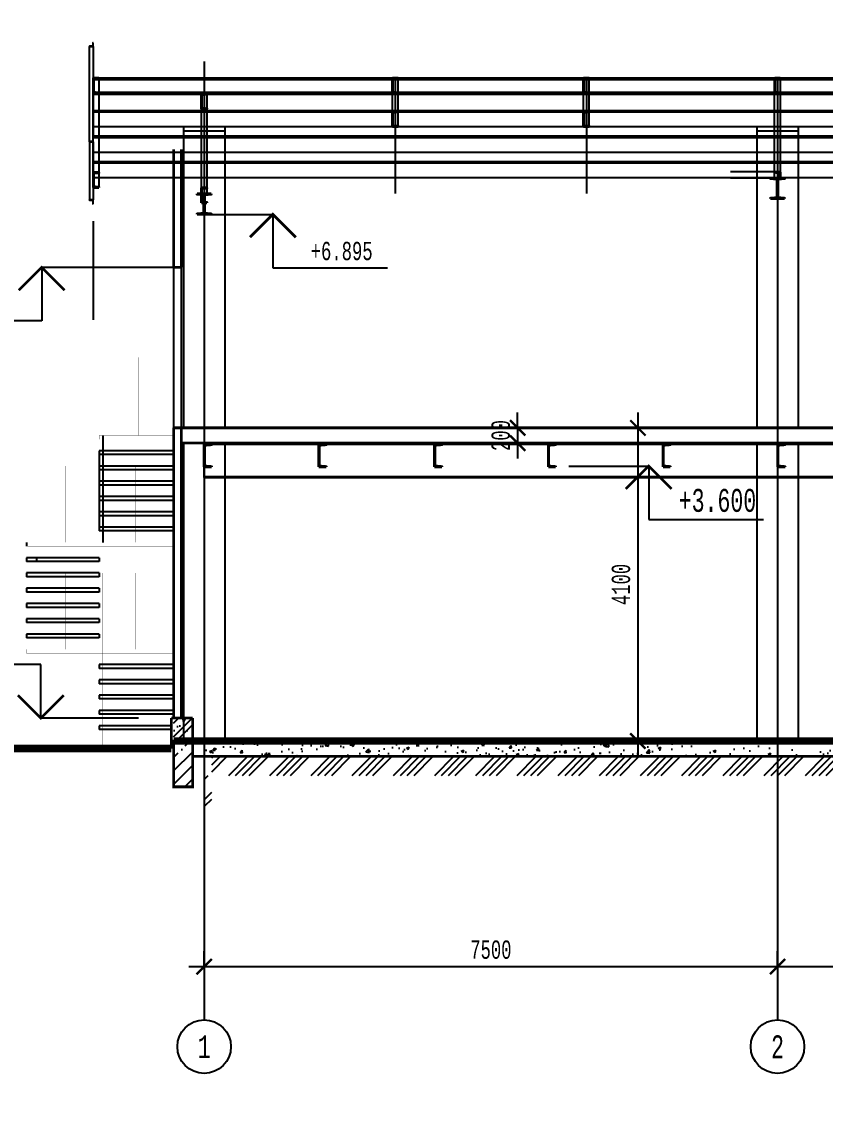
# Model space of a CAD drawing. Extents: x 419008 to 585152, y 366207 to 472224.
# Drawn here: x 537306 to 547814, y 434250 to 448512 of the extents above; entities that cross this region are included whole.
import ezdxf
from ezdxf.enums import TextEntityAlignment as Align

# ---------------------------------------------------------------- set-up
doc = ezdxf.new("R2010")
doc.units = 0
doc.header["$LTSCALE"] = 50
doc.header["$PDSIZE"] = -5
doc.layers.get('0').update_dxf_attribs({"linetype": 'CONTINUOUS'})
doc.layers.get('Defpoints').update_dxf_attribs({"linetype": 'CONTINUOUS'})
for name, color, linetype in [('AXIS', 40, 'CONTINUOUS'), ('base', 7, 'CONTINUOUS'), ('hatch', 251, 'CONTINUOUS'), ('TEXT', 7, 'CONTINUOUS'), ('WALL', 5, 'CONTINUOUS')]:
    doc.layers.add(name, color=color, linetype=linetype)
doc.styles.add('MONOTXT1', font='monotxt1', dxfattribs={"width": 0.65, "height": 300})
doc.styles.add('ST_1', font='monotxt.shx', dxfattribs={"width": 0.65, "height": 300})
doc.styles.add('ST_2', font='monotxt.shx', dxfattribs={"width": 0.65, "height": 240})
doc.styles.get("Standard").update_dxf_attribs({"font": 'monotxt.shx', "width": 0.65, "height": 300})
doc.dimstyles.get("Standard").update_dxf_attribs({"dimtxt": 300, "dimasz": 300, "dimexe": 2, "dimexo": 2, "dimgap": 0.09, "dimtad": 1, "dimdec": 0, "dimzin": 0, "dimdsep": 46, "dimtxsty": 'Standard', "dimcen": 0.09, "dimadec": 0, "dimazin": 0, "dimtfac": 1, "dimtdec": 0, "dimtofl": 0, "dimtmove": 0, "dimatfit": 3, "dimfxl": 1, "dimtolj": 1, "dimtzin": 0, "dimarcsym": 0})
pattern_1 = [(50, (450831.37, 464152.64), (358.6301, -31.3761), [37.5, -412.5]), (355, (450831.37, 464152.64), (-69.3757, 376.0961), [30, -330]), (100.4514, (450861.25, 464150.03), (289.2547, 344.7198), [31.8701, -350.571]), (46.1842, (450831.37, 464252.64), (533.6205, -82.7595), [56.25, -618.75]), (96.6356, (450875.83, 464245.74), (467.3314, 487.059), [47.8051, -525.8565]), (351.1842, (450831.37, 464252.64), (467.331, 487.0593), [45, -495]), (21, (450881.37, 464227.64), (298.4535, -201.30945), [37.5, -412.5]), (326, (450881.37, 464227.64), (121.6577, 362.575), [30, -330]), (71.4514, (450906.24, 464210.86), (420.1113, 161.2652), [31.8701, -350.571]), (37.5, (450831.37, 464152.64), (6.07993, 166.44693), [0, -326, 0, -335, 0, -331.25]), (7.5, (450831.37, 464152.64), (131.53477, 197.20586), [0, -191, 0, -318.5, 0, -126.25]), (327.5, (450719.87, 464152.64), (266.91122, -11.27744), [0, -125, 0, -390, 0, -517.5]), (317.5, (450669.87, 464152.64), (291.5931, 50.0525), [0, -162.5, 0, -259, 0, -367.5])]

# ---------------------------------------------------------------- blocks, each defined once
blk = doc.blocks.new('psw')
at = {"color": 7, "linetype": 'Continuous'}
blk.add_circle((0, -350), 350, dxfattribs=at)
at = {"color": 7, "linetype": 'Continuous', "style": 'MONOTXT1', "width": 0.65}
blk.add_attdef('99', text='', height=300, dxfattribs=at).set_placement((0, -350), align=Align.MIDDLE)
blk = doc.blocks.new('_ARCHTICK')
at = {"color": 0, "linetype": 'ByBlock', "const_width": 0.15}
blk.add_lwpolyline([(-0.5, -0.5), (0.5, 0.5)], dxfattribs=at)
blk = doc.blocks.new('*D45')
at = {"layer": 'AXIS', "color": 174, "linetype": 'Continuous', "lineweight": -2, "transparency": 16777216}
for p, q in [((539691, 436143), (539691, 436343)), ((547191, 436143), (547191, 436343)), ((539491, 436143), (547391, 436143))]:
    blk.add_line(p, q, dxfattribs=at)
at = {"layer": 'Defpoints', "color": 0, "linetype": 'Continuous', "transparency": 16777216}
for p in [(539691, 436143), (547191, 436143), (547191, 436143)]:
    blk.add_point(p, dxfattribs=at)
at = {"layer": 'AXIS', "color": 174, "linetype": 'Continuous', "lineweight": -2, "transparency": 16777216, "xscale": 200, "yscale": 200, "zscale": 200, "rotation": 180}
blk.add_blockref('_ARCHTICK', (539691, 436143), dxfattribs=at)
at = {"layer": 'AXIS', "color": 174, "linetype": 'Continuous', "lineweight": -2, "transparency": 16777216, "xscale": 200, "yscale": 200, "zscale": 200}
blk.add_blockref('_ARCHTICK', (547191, 436143), dxfattribs=at)
at = {"layer": 'AXIS', "color": 174, "linetype": 'Continuous', "transparency": 16777216, "insert": (543441, 436363), "char_height": 240, "attachment_point": 5, "style": 'ST_2'}
blk.add_mtext('\\A1;7500', dxfattribs=at)
blk = doc.blocks.new('*D46')
at = {"layer": 'AXIS', "color": 174, "linetype": 'Continuous', "lineweight": -2, "transparency": 16777216}
for p, q in [((547191, 436143), (547191, 436343)), ((554691, 436143), (554691, 436343)), ((546991, 436143), (554891, 436143))]:
    blk.add_line(p, q, dxfattribs=at)
at = {"layer": 'Defpoints', "color": 0, "linetype": 'Continuous', "transparency": 16777216}
for p in [(547191, 436143), (554691, 436143), (554691, 436143)]:
    blk.add_point(p, dxfattribs=at)
at = {"layer": 'AXIS', "color": 174, "linetype": 'Continuous', "lineweight": -2, "transparency": 16777216, "xscale": 200, "yscale": 200, "zscale": 200, "rotation": 180}
blk.add_blockref('_ARCHTICK', (547191, 436143), dxfattribs=at)
at = {"layer": 'AXIS', "color": 174, "linetype": 'Continuous', "lineweight": -2, "transparency": 16777216, "xscale": 200, "yscale": 200, "zscale": 200}
blk.add_blockref('_ARCHTICK', (554691, 436143), dxfattribs=at)
at = {"layer": 'AXIS', "color": 174, "linetype": 'Continuous', "transparency": 16777216, "insert": (550941, 436363), "char_height": 240, "attachment_point": 5, "style": 'ST_2'}
blk.add_mtext('\\A1;7500', dxfattribs=at)
blk = doc.blocks.new('o_1')
at = {"linetype": 'Continuous'}
for p, q in [((0, 7), (14, 7)), ((0, 0), (0, 7))]:
    blk.add_line(p, q, dxfattribs=at)
at = {"color": 7, "linetype": 'Continuous', "const_width": 0.35}
blk.add_lwpolyline([(-3, 3), (0, 0), (3, 3)], dxfattribs=at)
blk = doc.blocks.new('*D49')
at = {"layer": 'AXIS', "color": 174, "lineweight": -2, "transparency": 16777216}
for p, q in [((545364, 443396), (545364, 438896)), ((546111, 443196), (545164, 443196)), ((546111, 439096), (545164, 439096))]:
    blk.add_line(p, q, dxfattribs=at)
at = {"layer": 'Defpoints', "color": 0, "transparency": 16777216}
for p in [(546111, 443196), (545364, 439096), (546111, 439096)]:
    blk.add_point(p, dxfattribs=at)
at = {"layer": 'AXIS', "color": 174, "lineweight": -2, "transparency": 16777216, "xscale": 200, "yscale": 200, "zscale": 200}
for p, rotation in [((545364, 443196), 90), ((545364, 439096), 270)]:
    blk.add_blockref('_ARCHTICK', p, dxfattribs=dict(at, rotation=rotation))
at = {"layer": 'AXIS', "color": 174, "transparency": 16777216, "insert": (545144, 441146), "char_height": 240, "attachment_point": 5, "rotation": 90, "style": 'ST_2'}
blk.add_mtext('\\A1;4100', dxfattribs=at)
blk = doc.blocks.new('o_3')
at = {"linetype": 'Continuous'}
for p, q in [((0, 0), (0, -7)), ((0, -7), (15, -7))]:
    blk.add_line(p, q, dxfattribs=at)
at = {"color": 7, "linetype": 'Continuous', "const_width": 0.35}
blk.add_lwpolyline([(-3, -3), (0, 0), (3, -3)], dxfattribs=at)
blk = doc.blocks.new('2250')
at = {"layer": 'base'}
for p, q in [((3.2, 50), (0, 50)), ((0, 50), (0, 0)), ((0, 0), (50, 0)), ((5, 10.5), (5, 48.2)), ((48.2, 5), (10.5, 5)), ((50, 3.2), (50, 0))]:
    blk.add_line(p, q, dxfattribs=at)
for centre, radius, start, end in [((3.2, 48.2), 1.8, 0, 90), ((10.5, 10.5), 5.5, 180, 270), ((48.2, 3.2), 1.8, 0, 90)]:
    blk.add_arc(centre, radius, start, end, dxfattribs=at)
blk = doc.blocks.new('A$C3DA15161')
at = {"layer": 'WALL'}
blk.add_line((711, 227), (711, -533), dxfattribs=at)
for p, rotation in [((761, 227), 90), ((761, -533), 180)]:
    blk.add_blockref('2250', p, dxfattribs=dict(at, rotation=rotation))
blk = doc.blocks.new('*D51')
at = {"layer": 'Defpoints', "color": 0, "transparency": 16777216}
for p in [(543791, 443196), (543791, 442996), (543791, 442996)]:
    blk.add_point(p, dxfattribs=at)
at = {"layer": 'WALL', "color": 174, "lineweight": -2, "transparency": 16777216}
for p, q in [((543791, 443196), (543791, 443396)), ((543791, 443196), (543591, 443196)), ((543791, 443196), (543791, 442996)), ((543791, 442996), (543591, 442996)), ((543791, 442996), (543791, 442796))]:
    blk.add_line(p, q, dxfattribs=at)
at = {"layer": 'WALL', "color": 174, "lineweight": -2, "transparency": 16777216, "xscale": 200, "yscale": 200, "zscale": 200}
for p, rotation in [((543791, 443196), 270), ((543791, 442996), 90)]:
    blk.add_blockref('_ARCHTICK', p, dxfattribs=dict(at, rotation=rotation))
at = {"layer": 'WALL', "color": 174, "transparency": 16777216, "insert": (543571, 443096), "char_height": 240, "attachment_point": 5, "rotation": 90, "style": 'ST_2'}
blk.add_mtext('\\A1;200', dxfattribs=at)
blk = doc.blocks.new('A$C01B30A6D')
at = {"layer": 'WALL', "color": 7, "const_width": 100}
blk.add_lwpolyline([(0, -400), (-3569, -400)], dxfattribs=at)

msp = doc.modelspace()

# ---------------------------------------------------------------- hatches: boundary and pattern name
at = {"layer": 'base', "linetype": 'Continuous'}
h = msp.add_hatch(dxfattribs=at)
h.set_pattern_fill('AR-CONC', scale=50, style=0)
h.set_pattern_definition([(50, (450831.37, 463435.44), (358.6301, -31.3761), [37.5, -412.5]), (355, (450831.37, 463435.44), (-69.3757, 376.096), [30, -330]), (100.4514, (450861.25, 463432.83), (289.2547, 344.7198), [31.8701, -350.571]), (46.1842, (450831.37, 463535.44), (533.6205, -82.7595), [56.25, -618.75]), (96.6356, (450875.83, 463528.55), (467.3314, 487.059), [47.805, -525.8565]), (351.1842, (450831.37, 463535.44), (467.331, 487.0593), [45, -495]), (21, (450881.37, 463510.44), (298.4535, -201.3094), [37.5, -412.5]), (326, (450881.37, 463510.44), (121.6577, 362.575), [30, -330]), (71.4514, (450906.24, 463493.67), (420.1113, 161.2652), [31.8701, -350.571]), (37.5, (450831.37, 463435.44), (6.07993, 166.44693), [0, -326, 0, -335, 0, -331.25]), (7.5, (450831.37, 463435.44), (131.53477, 197.20586), [0, -191, 0, -318.5, 0, -126.25]), (327.5, (450719.87, 463435.44), (266.91122, -11.27744), [0, -125, 0, -390, 0, -517.5]), (317.5, (450669.87, 463435.44), (291.5931, 50.0525), [0, -162.5, 0, -259, 0, -367.5])])
h.paths.add_polyline_path([(539290.7, 439096.4), (539540.7, 439096.4), (539540.7, 439396.4), (539290.7, 439396.4)])
h = msp.add_hatch(dxfattribs=at)
h.set_pattern_fill('ANSI35', scale=1000, style=0)
h.set_pattern_definition([(45, (450831.37, 463735.44), (-176.7767, 176.7767), []), (45, (451008.14, 463735.44), (-176.7767, 176.7767), [312.5, -62.5, 0, -62.5])])
h.paths.add_polyline_path([(539290.7, 438496.4), (539290.7, 439096.4), (539540.7, 439096.4), (539540.7, 438496.4)])
h = msp.add_hatch(dxfattribs=at)
h.set_pattern_fill('AR-CONC', scale=50, style=0)
h.set_pattern_definition(pattern_1)
h.paths.add_polyline_path([(547190.7, 438999.9), (539690.7, 438999.9), (539690.7, 438896.4), (547190.7, 438896.4)])
h.paths.add_polyline_path([(547190.7, 439096.4), (539690.7, 439096.4), (539690.7, 438999.9), (547190.7, 438999.9)])
h = msp.add_hatch(dxfattribs=at)
h.set_pattern_fill('AR-CONC', scale=50, style=0)
h.set_pattern_definition(pattern_1)
h.paths.add_polyline_path([(553940.7, 438896.4), (553940.7, 437896.4), (554690.7, 437896.4), (554690.7, 438096.4), (554140.7, 438096.4), (554140.7, 439096.4), (550524.4, 439096.4), (550524.4, 438999.9), (547190.7, 438999.9), (547190.7, 438896.4)])
at = {"layer": 'hatch'}
h = msp.add_hatch(dxfattribs=at)
h.set_pattern_fill('AR-CONC', color=256, style=0)
h.set_pattern_definition([(50, (25541.07, 705609.59), (182.18467, -15.939086), [19.05, -209.55]), (355, (25541.07, 705609.59), (-35.242826, 191.05664), [15.24, -167.64]), (100.451, (25556.25, 705608.26), (146.9425, 175.11669), [16.19, -178.09]), (46.1842, (25541.07, 705660.4), (271.07904, -42.04233), [28.575, -314.325]), (96.6356, (25563.66, 705656.89), (237.40423, 247.42556), [24.285, -267.135]), (351.184, (25541.07, 705660.4), (237.4046, 247.42512), [22.86, -251.46]), (21, (25566.47, 705647.69), (151.61488, -102.26552), [19.05, -209.55]), (326, (25566.47, 705647.69), (61.80203, 184.187966), [15.24, -167.64]), (71.4514, (25579.1, 705639.17), (213.41649, 81.92286), [16.19, -178.09]), (37.5, (25541.07, 705609.59), (3.088603, 84.555039), [0, -165.608, 0, -170.18, 0, -168.275]), (7.5, (25541.07, 705609.59), (66.819663, 100.180575), [0, -97.028, 0, -161.798, 0, -64.135]), (327.5, (25484.43, 705609.59), (135.590595, -5.728744), [0, -63.5, 0, -198.12, 0, -262.89]), (317.5, (25459.03, 705609.59), (148.129181, 25.42649), [0, -82.55, 0, -131.572, 0, -186.69])])
h.paths.add_polyline_path([(500770.8, 436480.8), (501462.8, 436480.8), (501462.8, 436120.8), (500770.8, 436120.8)], flags=9)
h.paths.add_polyline_path([(488770.8, 436480.8), (489462.8, 436480.8), (489462.8, 436120.8), (488770.8, 436120.8)], flags=9)
h.paths.add_polyline_path([(482770.8, 436480.8), (483462.8, 436480.8), (483462.8, 436120.8), (482770.8, 436120.8)], flags=9)
h.paths.add_polyline_path([(476020.8, 436480.8), (476712.8, 436480.8), (476712.8, 436120.8), (476020.8, 436120.8)], flags=9)
h.paths.add_polyline_path([(472298, 434406), (472935.5, 434406), (472935.5, 434856), (472298, 434856)], flags=9)
h.paths.add_polyline_path([(479798, 434406), (480435.5, 434406), (480435.5, 434856), (479798, 434856)], flags=9)
h.paths.add_polyline_path([(485798, 434406), (486435.5, 434406), (486435.5, 434856), (485798, 434856)], flags=9)
h.paths.add_polyline_path([(491798, 434406), (492435.5, 434406), (492435.5, 434856), (491798, 434856)], flags=9)
h.paths.add_polyline_path([(497785.5, 434368.5), (498448, 434368.5), (498448, 434893.5), (497785.5, 434893.5)], flags=9)
h.paths.add_polyline_path([(503798, 434406), (504435.5, 434406), (504435.5, 434856), (503798, 434856)], flags=9)
h.paths.add_polyline_path([(509798, 434406), (510435.5, 434406), (510435.5, 434856), (509798, 434856)], flags=9)
h.paths.add_polyline_path([(510896.8, 434406), (511176.8, 434406), (511176.8, 434856), (510896.8, 434856)], flags=9)
h.paths.add_polyline_path([(490942.8, 435780.8), (491790.8, 435780.8), (491790.8, 435420.8), (490942.8, 435420.8)], flags=9)
h.paths.add_polyline_path([(510308.8, 436480.8), (510844.8, 436480.8), (510844.8, 436120.8), (510308.8, 436120.8)], flags=9)
h.paths.add_polyline_path([(505170.8, 436480.9), (505862.8, 436480.9), (505862.8, 436120.9), (505170.8, 436120.9)], flags=9)
h.paths.add_polyline_path([(493370.8, 436480.9), (494062.8, 436480.9), (494062.8, 436120.9), (493370.8, 436120.9)], flags=9)
h.paths.add_polyline_path([(494981.8, 434406), (495651.8, 434406), (495651.8, 434856), (494981.8, 434856)], flags=9)
h.paths.add_polyline_path([(506581.8, 434406), (507251.8, 434406), (507251.8, 434856), (506581.8, 434856)], flags=9)
h.paths.add_polyline_path([(496370.8, 436480.9), (497062.8, 436480.9), (497062.8, 436120.9), (496370.8, 436120.9)], flags=9)
h.paths.add_polyline_path([(508170.8, 436480.9), (508862.8, 436480.9), (508862.8, 436120.9), (508170.8, 436120.9)], flags=9)
h.paths.add_polyline_path([(510593.8, 419431.2), (511129.8, 419431.2), (511129.8, 419071.2), (510593.8, 419071.2)], flags=9)
h.paths.add_polyline_path([(511396.2, 417908.8), (511396.2, 418444.8), (511756.2, 418444.8), (511756.2, 417908.8)], flags=9)
h.paths.add_polyline_path([(512300.9, 414951.9), (513555.9, 414951.9), (513555.9, 415401.9), (512300.9, 415401.9)], flags=9)
h.paths.add_polyline_path([(512289.2, 425452.5), (514739.2, 425452.5), (514739.2, 425977.5), (512289.2, 425977.5)], flags=9)
h.paths.add_polyline_path([(512106.7, 426070.6), (514921.7, 426070.6), (514921.7, 426520.6), (512106.7, 426520.6)], flags=9)
h.paths.add_polyline_path([(469410.7, 421851.9), (470470.7, 421851.9), (470470.7, 422301.9), (469410.7, 422301.9)], flags=9)
h.paths.add_polyline_path([(469610.7, 419851.9), (470670.7, 419851.9), (470670.7, 420301.9), (469610.7, 420301.9)], flags=9)
h.paths.add_polyline_path([(469610.7, 424051.9), (470670.7, 424051.9), (470670.7, 424501.9), (469610.7, 424501.9)], flags=9)
h.paths.add_polyline_path([(469610.7, 425751.9), (470670.7, 425751.9), (470670.7, 426201.9), (469610.7, 426201.9)], flags=9)
h.paths.add_polyline_path([(467730.4, 418075.2), (468660.4, 418075.2), (468660.4, 418525.2), (467730.4, 418525.2)], flags=9)
h.paths.add_polyline_path([(467472.3, 418551.9), (468727.3, 418551.9), (468727.3, 419001.9), (467472.3, 419001.9)], flags=9)
h.paths.add_polyline_path([(468895.7, 419051.9), (469955.7, 419051.9), (469955.7, 419501.9), (468895.7, 419501.9)], flags=9)
h.paths.add_polyline_path([(469386.1, 416351.9), (470641.1, 416351.9), (470641.1, 416801.9), (469386.1, 416801.9)], flags=9)
h.paths.add_polyline_path([(532957.2, 447358.5), (533757.1, 447342.5), (533766.1, 447792.4), (532966.2, 447808.4)], flags=9)
h.paths.add_polyline_path([(495029.7, 445679.5), (495029.7, 446479.5), (494579.7, 446479.5), (494579.7, 445679.5)], flags=9)
h.paths.add_polyline_path([(495029.7, 452487.4), (495029.7, 453287.4), (494579.7, 453287.4), (494579.7, 452487.4)], flags=9)
h.paths.add_polyline_path([(529266.4, 447342.5), (530066.2, 447358.5), (530057.2, 447808.4), (529257.4, 447792.4)], flags=9)
h.paths.add_polyline_path([(475302.5, 444646.2), (475871.8, 445208.2), (475555.6, 445528.5), (474986.3, 444966.4)], flags=9)
h.paths.add_polyline_path([(475466.2, 454351), (476035.5, 453789), (476351.7, 454109.2), (475782.4, 454671.3)], flags=9)
h.paths.add_polyline_path([(494364.5, 456345.5), (494364.5, 457145.5), (493914.5, 457145.5), (493914.5, 456345.5)], flags=9)
h.paths.add_polyline_path([(496669.5, 456345.5), (496669.5, 457145.5), (496219.5, 457145.5), (496219.5, 456345.5)], flags=9)
h.paths.add_polyline_path([(494364.5, 441852.3), (494364.5, 442652.3), (493914.5, 442652.3), (493914.5, 441852.3)], flags=9)
h.paths.add_polyline_path([(514426.7, 444562.4), (519541.7, 444562.4), (519541.7, 445087.4), (514426.7, 445087.4)], flags=9)
h.paths.add_polyline_path([(515856.7, 445062.4), (518111.7, 445062.4), (518111.7, 445587.4), (515856.7, 445587.4)], flags=9)
h.paths.add_polyline_path([(518806.6, 442591.5), (519866.6, 442591.5), (519866.6, 443041.5), (518806.6, 443041.5)], flags=9)
h.paths.add_polyline_path([(519006.6, 444291.5), (520066.6, 444291.5), (520066.6, 444741.5), (519006.6, 444741.5)], flags=9)
h.paths.add_polyline_path([(520590, 442291.5), (521650, 442291.5), (521650, 442741.5), (520590, 442741.5)], flags=9)
h.paths.add_polyline_path([(523618.1, 442841.5), (524678.1, 442841.5), (524678.1, 443291.5), (523618.1, 443291.5)], flags=9)
h.paths.add_polyline_path([(541373.5, 445091.5), (542433.5, 445091.5), (542433.5, 445541.5), (541373.5, 445541.5)], flags=9)
h.paths.add_polyline_path([(541373.5, 444291.5), (542433.5, 444291.5), (542433.5, 444741.5), (541373.5, 444741.5)], flags=9)
h.paths.add_polyline_path([(525572.5, 439391.5), (526827.5, 439391.5), (526827.5, 439841.5), (525572.5, 439841.5)], flags=9)
h.paths.add_polyline_path([(541089.4, 438791.5), (542344.4, 438791.5), (542344.4, 439241.5), (541089.4, 439241.5)], flags=9)
h.paths.add_polyline_path([(520790, 441491.5), (521850, 441491.5), (521850, 441941.5), (520790, 441941.5)], flags=9)
h.paths.add_polyline_path([(520781.7, 438791.5), (522036.7, 438791.5), (522036.7, 439241.5), (520781.7, 439241.5)], flags=9)
h.paths.add_polyline_path([(543158.1, 441491.5), (544218.1, 441491.5), (544218.1, 441941.5), (543158.1, 441941.5)], flags=9)
h.paths.add_polyline_path([(544673.6, 440509.2), (545603.6, 440509.2), (545603.6, 440959.2), (544673.6, 440959.2)], flags=9)
h.paths.add_polyline_path([(544356.6, 440991.5), (545611.6, 440991.5), (545611.6, 441441.5), (544356.6, 441441.5)], flags=9)
h.paths.add_polyline_path([(518806.6, 440588.2), (519736.6, 440588.2), (519736.6, 441038.2), (518806.6, 441038.2)], flags=9)
h.paths.add_polyline_path([(518657.5, 441091.5), (519912.5, 441091.5), (519912.5, 441541.5), (518657.5, 441541.5)], flags=9)
h.paths.add_polyline_path([(541336, 440991.5), (542396, 440991.5), (542396, 441441.5), (541336, 441441.5)], flags=9)
h.paths.add_polyline_path([(541136, 443191.5), (542196, 443191.5), (542196, 443641.5), (541136, 443641.5)], flags=9)
h.paths.add_polyline_path([(534476.3, 441191.5), (535536.3, 441191.5), (535536.3, 441641.5), (534476.3, 441641.5)], flags=9)
h.paths.add_polyline_path([(522280.5, 414704.7), (523340.5, 414704.7), (523340.5, 415154.7), (522280.5, 415154.7)], flags=9)
h.paths.add_polyline_path([(517287, 414150.4), (518542, 414150.4), (518542, 414600.4), (517287, 414600.4)], flags=9)
h.paths.add_polyline_path([(508129.5, 440638.9), (509012, 440638.9), (509012, 441238.9), (508129.5, 441238.9)], flags=9)
h.paths.add_polyline_path([(512633, 448096.3), (512880.5, 448096.3), (512880.5, 448546.3), (512633, 448546.3)], flags=9)
h.paths.add_polyline_path([(468143, 448096.3), (468390.5, 448096.3), (468390.5, 448546.3), (468143, 448546.3)], flags=9)
h.paths.add_polyline_path([(530453.2, 452029.4), (534189, 452029.4), (534189, 452724.3), (530453.2, 452724.3)], flags=9)
h.paths.add_polyline_path([(534476.3, 444491.5), (535536.3, 444491.5), (535536.3, 444941.5), (534476.3, 444941.5)], flags=9)
h.paths.add_polyline_path([(520590, 445091.5), (521650, 445091.5), (521650, 445541.5), (520590, 445541.5)], flags=9)
h.paths.add_polyline_path([(520590, 444291.5), (521650, 444291.5), (521650, 444741.5), (520590, 444741.5)], flags=9)
h.paths.add_polyline_path([(520790, 448191.5), (521850, 448191.5), (521850, 448641.5), (520790, 448641.5)], flags=9)
h.paths.add_polyline_path([(495221.2, 430947.8), (498957.1, 430947.8), (498957.1, 431642.7), (495221.2, 431642.7)], flags=9)
h.paths.add_polyline_path([(492878.6, 461043.2), (497561.1, 461043.2), (497561.1, 461738.5), (492878.6, 461738.5)], flags=9)
h.paths.add_polyline_path([(510378.4, 458136.7), (511260.9, 458136.7), (511260.9, 458736.7), (510378.4, 458736.7)], flags=9)
h.paths.add_polyline_path([(481193.2, 440708.9), (482075.7, 440708.9), (482075.7, 441308.9), (481193.2, 441308.9)], flags=9)
h.paths.add_polyline_path([(496669.5, 441852.3), (496669.5, 442652.3), (496219.5, 442652.3), (496219.5, 441852.3)], flags=9)
h.paths.add_polyline_path([(481256.8, 458064.8), (482139.3, 458064.8), (482139.3, 458664.8), (481256.8, 458664.8)], flags=9)
h.paths.add_polyline_path([(503896.7, 458931.5), (507346.7, 458931.5), (507346.7, 459531.5), (503896.7, 459531.5)], flags=9)
h.paths.add_polyline_path([(495860, 438147.5), (496140, 438147.5), (496140, 438597.5), (495860, 438597.5)], flags=9)
h.paths.add_polyline_path([(495860, 458894.4), (496140, 458894.4), (496140, 459344.4), (495860, 459344.4)], flags=9)
h.paths.add_polyline_path([(511945.7, 440638.9), (512828.2, 440638.9), (512828.2, 441238.9), (511945.7, 441238.9)], flags=9)
h.paths.add_polyline_path([(511970.9, 458134.8), (512853.4, 458134.8), (512853.4, 458734.8), (511970.9, 458734.8)], flags=9)
h.paths.add_polyline_path([(534530.8, 440722.1), (535590.8, 440722.1), (535590.8, 441172.1), (534530.8, 441172.1)], flags=9)
h.paths.add_polyline_path([(527454.4, 448407.8), (530091.9, 448407.8), (530091.9, 449007.8), (527454.4, 449007.8)], flags=9)
h.paths.add_polyline_path([(483080.5, 430363.7), (494330.5, 430363.7), (494330.5, 430963.7), (483080.5, 430963.7)], flags=9)
h.paths.add_polyline_path([(483109.4, 430832), (492214.4, 430832), (492214.4, 431432), (483109.4, 431432)], flags=9)
h.paths.add_polyline_path([(483123.4, 429875.6), (491253.4, 429875.6), (491253.4, 430475.6), (483123.4, 430475.6)], flags=9)
h.paths.add_polyline_path([(483060.1, 428282.9), (487485.1, 428282.9), (487485.1, 428882.9), (483060.1, 428882.9)], flags=9)
h.paths.add_polyline_path([(483085.9, 426590.3), (492905.9, 426590.3), (492905.9, 427190.3), (483085.9, 427190.3)], flags=9)
h.paths.add_polyline_path([(483085.9, 427694.5), (492385.9, 427694.5), (492385.9, 428294.5), (483085.9, 428294.5)], flags=9)
h.paths.add_polyline_path([(482998.8, 428832.3), (494443.8, 428832.3), (494443.8, 429432.3), (482998.8, 429432.3)], flags=9)
h.paths.add_polyline_path([(483018.1, 429440.2), (493813.1, 429440.2), (493813.1, 430040.2), (483018.1, 430040.2)], flags=9)
h.paths.add_polyline_path([(483069.6, 431319.7), (492759.6, 431319.7), (492759.6, 431919.7), (483069.6, 431919.7)], flags=9)
h.paths.add_polyline_path([(483099.3, 431836), (492984.3, 431836), (492984.3, 432436), (483099.3, 432436)], flags=9)
h.paths.add_polyline_path([(483076.5, 426050.8), (489061.5, 426050.8), (489061.5, 426650.8), (483076.5, 426650.8)], flags=9)
h.paths.add_polyline_path([(483085.9, 427125.1), (488030.9, 427125.1), (488030.9, 427725.1), (483085.9, 427725.1)], flags=9)
h.paths.add_polyline_path([(508066.2, 424793.9), (508066.2, 424593.9), (510246.8, 424593.9), (510246.8, 424793.9)])
at = {"layer": 'WALL'}
h = msp.add_hatch(dxfattribs=at)
h.set_pattern_fill('ANSI32', color=256, scale=20, style=0)
h.set_pattern_definition([(45, (434701.52, 442326.14), (-134.70384, 134.70384), []), (45, (434791.33, 442326.14), (-134.70384, 134.70384), [])])
h.paths.add_polyline_path([(539540.7, 439396.4), (539290.7, 439396.4), (539290.7, 439096.4), (539540.7, 439096.4)])
h = msp.add_hatch(dxfattribs=at)
h.set_pattern_fill('ANSI34', color=256, scale=20, style=0)
h.set_pattern_definition([(45, (484422.03, 442326.14), (-269.4077, 269.4077), []), (45, (484511.83, 442326.14), (-269.4077, 269.4077), []), (45, (484601.63, 442326.14), (-269.4077, 269.4077), []), (45, (484691.44, 442326.14), (-269.4077, 269.4077), [])])
h.paths.add_polyline_path([(539790.7, 438646.4), (539690.7, 438646.4), (539690.7, 438246.4), (539790.7, 438246.4)])
h.paths.add_polyline_path([(547190.7, 438896.4), (539790.7, 438896.4), (539790.7, 438646.4), (547190.7, 438646.4)])
h.paths.add_polyline_path([(547458.5, 438896.4), (547190.7, 438896.4), (547190.7, 438646.4), (547595.2, 438646.4)])
h.paths.add_polyline_path([(553690.7, 438896.4), (547458.5, 438896.4), (547595.2, 438646.4), (553690.7, 438646.4)])
h.paths.add_polyline_path([(553940.7, 438646.4), (553690.7, 438646.4), (553690.7, 437646.4), (554690.7, 437646.4), (554690.7, 437896.4), (553940.7, 437896.4)])
h.paths.add_polyline_path([(555290.7, 438666.4), (555090.7, 438666.4), (555090.7, 439096.4), (554840.7, 439096.4), (554840.7, 438096.4), (554690.7, 438096.4), (554690.7, 437646.4), (555290.7, 437646.4)])
h.paths.add_polyline_path([(558437.1, 438666.4), (555290.7, 438666.4), (555290.7, 438416.4), (558437.1, 438416.4)])

# ---------------------------------------------------------------- linework, layer by layer
at = {"color": 7, "linetype": 'Continuous'}
for p, q in [((539785.7, 445991.4), (540589.6, 445991.4)), ((539279.4, 445296.4), (537565.5, 445296.4)), ((538833.5, 439396.4), (537554.4, 439396.4))]:
    msp.add_line(p, q, dxfattribs=at)
at = {"layer": 'AXIS'}
for p, q in [((539690.7, 447993.1), (539690.7, 435445.2)), ((542190.7, 447776.5), (542190.7, 446266.3)), ((544690.7, 447776.5), (544690.7, 446266.3)), ((547190.7, 447776.5), (547190.7, 435445.2)), ((538240.7, 445901), (538240.7, 444610.5))]:
    msp.add_line(p, q, dxfattribs=at)
at = {"layer": 'base', "color": 7, "linetype": 'Continuous', "const_width": 35}
msp.add_lwpolyline([(539290.7, 438496.4), (539290.7, 439096.4), (539540.7, 439096.4), (539540.7, 438496.4)], close=True, dxfattribs=at)
msp.add_lwpolyline([(539540.7, 438896.4), (553940.7, 438896.4)], dxfattribs=at)
at = {"layer": 'WALL'}
for p, q in [((538190.7, 446939.3), (538190.7, 448187.3)), ((538240.7, 448187.3), (538240.7, 446989.3)), ((539420.7, 447139.3), (539420.7, 443196.4)), ((539960.7, 447139.3), (539960.7, 443196.4)), ((546920.7, 447139.3), (546920.7, 443196.4)), ((547460.7, 447139.3), (547460.7, 443196.4)), ((546920.7, 447086), (547460.7, 447086)), ((538240.7, 446939.3), (538240.7, 446179.3)), ((547190.7, 446466.3), (546576.4, 446466.3)), ((539290.7, 445296.4), (539290.7, 443196.4)), ((539390.7, 445296.4), (539390.7, 443196.4)), ((539690.7, 442546.4), (539690.7, 442996.4)), ((546920.7, 442996.4), (546920.7, 439096.4)), ((547460.7, 442996.4), (547460.7, 439096.4))]:
    msp.add_line(p, q, dxfattribs=at)
at = {"layer": 'WALL', "color": 6}
for p, q in [((538240.7, 447563.6), (538240.7, 447776.5)), ((538240.7, 447776.5), (557640.7, 447776.5)), ((538240.7, 447756.9), (557640.7, 447756.9)), ((538240.7, 447590.6), (557640.7, 447590.6)), ((538240.7, 447563.6), (557640.7, 447563.6))]:
    msp.add_line(p, q, dxfattribs=at)
at = {"layer": 'WALL', "color": 2}
for p, q in [((538316.7, 446343.6), (538316.7, 447776.5)), ((542228.7, 447141.6), (542228.7, 447776.5)), ((544728.7, 447139.3), (544728.7, 447774.2)), ((547152.7, 446466.3), (547152.7, 447780.4)), ((547228.7, 446466.3), (547228.7, 447780.4)), ((538240.7, 446541.4), (538240.7, 447576.5)), ((539725.1, 447563.3), (539725.4, 446261.3)), ((542152.7, 447339.3), (542152.7, 447576.5)), ((544652.7, 447339.3), (544652.7, 447576.5)), ((539652.7, 447369.5), (539652.7, 446261.3)), ((547190.7, 446546.3), (546576.4, 446546.3)), ((539420.7, 442996.4), (539420.7, 439096.4)), ((539960.7, 442996.4), (539960.7, 439096.4))]:
    msp.add_line(p, q, dxfattribs=at)
at = {"layer": 'WALL', "color": 255}
for p, q in [((538240.7, 447352.2), (557640.7, 447352.2)), ((538240.7, 447332.6), (557640.7, 447332.6)), ((538240.7, 447139.3), (557640.7, 447139.3)), ((538240.7, 447018.8), (557640.7, 447018.8)), ((538240.7, 446999.3), (557640.7, 446999.3)), ((538240.7, 446806), (557640.7, 446806)), ((538240.7, 446683.3), (557640.7, 446683.3)), ((538240.7, 446665.9), (557640.7, 446665.9)), ((538240.7, 446472.7), (557640.7, 446472.7)), ((538366.6, 443096.4), (538366.6, 441896.4)), ((539286.6, 442896.4), (538316.6, 442896.4)), ((538316.6, 442896.4), (538316.6, 441896.4)), ((539286.6, 442846.4), (538316.6, 442846.4)), ((539286.6, 442696.4), (538316.6, 442696.4)), ((539286.6, 442646.4), (538316.6, 442646.4)), ((539286.6, 442496.4), (538316.6, 442496.4)), ((539286.6, 442446.4), (538316.6, 442446.4)), ((539286.6, 442296.4), (538316.6, 442296.4)), ((539286.6, 442246.4), (538316.6, 442246.4)), ((539286.6, 442096.4), (538316.6, 442096.4)), ((539286.6, 442046.4), (538316.6, 442046.4)), ((539286.6, 441896.4), (538316.6, 441896.4)), ((538316.6, 441896.4), (538316.6, 441846.4)), ((538366.6, 441896.4), (538366.6, 441696.4)), ((539286.6, 441846.4), (538316.6, 441846.4)), ((537366.6, 441696.4), (537366.6, 441646.4)), ((538316.6, 441496.4), (537366.6, 441496.4)), ((537366.6, 441496.4), (537366.6, 441446.4)), ((538316.6, 441446.4), (537366.6, 441446.4)), ((537496.6, 441496.4), (537496.6, 441446.4)), ((538316.6, 441496.4), (538316.6, 441446.4)), ((538316.6, 441296.4), (537366.6, 441296.4)), ((537366.6, 441296.4), (537366.6, 441246.4)), ((538316.6, 441296.4), (538316.6, 441246.4)), ((538316.6, 441246.4), (537366.6, 441246.4)), ((538316.6, 441096.4), (537366.6, 441096.4)), ((537366.6, 441096.4), (537366.6, 441046.4)), ((538316.6, 441046.4), (537366.6, 441046.4)), ((538316.6, 441096.4), (538316.6, 441046.4)), ((538316.6, 440896.4), (537366.6, 440896.4)), ((537366.6, 440896.4), (537366.6, 440846.4)), ((538316.6, 440896.4), (538316.6, 440846.4)), ((538316.6, 440846.4), (537366.6, 440846.4)), ((538316.6, 440696.4), (537366.6, 440696.4)), ((537366.6, 440696.4), (537366.6, 440646.4)), ((538316.6, 440646.4), (537366.6, 440646.4)), ((538316.6, 440696.4), (538316.6, 440646.4)), ((538316.6, 440496.4), (537366.6, 440496.4)), ((537366.6, 440496.4), (537366.6, 440446.4)), ((538316.6, 440446.4), (537366.6, 440446.4)), ((538316.6, 440496.4), (538316.6, 440446.4)), ((539286.6, 440096.4), (538316.6, 440096.4)), ((538316.6, 440096.4), (538316.6, 440046.4)), ((539286.6, 440046.4), (538316.6, 440046.4)), ((539286.6, 439896.4), (538316.6, 439896.4)), ((538316.6, 439896.4), (538316.6, 439846.4)), ((539286.6, 439846.4), (538316.6, 439846.4)), ((539286.6, 439696.4), (538316.6, 439696.4)), ((538316.6, 439696.4), (538316.6, 439646.4)), ((539286.6, 439646.4), (538316.6, 439646.4)), ((539286.6, 439496.4), (538316.6, 439496.4)), ((538316.6, 439496.4), (538316.6, 439446.4)), ((539286.6, 439446.4), (538316.6, 439446.4)), ((539260.7, 439296.4), (538316.6, 439296.4)), ((538316.6, 439296.4), (538316.6, 439246.4)), ((539260.7, 439246.4), (538316.6, 439246.4))]:
    msp.add_line(p, q, dxfattribs=at)
at = {"layer": 'WALL'}
for points, const_width in [([(538240.7, 447776.5), (538316.7, 447776.5)], 35), ([(538240.7, 447576.5), (538240.7, 447776.5)], 35), ([(538245.9, 447597.3), (538245.9, 447755.7)], 35), ([(538313.1, 447770.2), (538254.6, 447765.1)], 35), ([(538316.7, 447776.5), (538316.7, 447774.2)], 35), ([(542152.7, 447776.5), (542228.7, 447776.5)], 35), ([(542152.7, 447576.5), (542152.7, 447776.5)], 35), ([(542157.9, 447597.3), (542157.9, 447755.7)], 35), ([(542225.1, 447770.2), (542166.6, 447765.1)], 35), ([(542228.7, 447776.5), (542228.7, 447774.2)], 35), ([(544652.7, 447776.5), (544728.7, 447776.5)], 35), ([(544652.7, 447576.5), (544652.7, 447776.5)], 35), ([(544657.9, 447597.3), (544657.9, 447755.7)], 35), ([(544725.1, 447770.2), (544666.6, 447765.1)], 35), ([(544728.7, 447776.5), (544728.7, 447774.2)], 35), ([(547152.7, 447776.5), (547228.7, 447776.5)], 35), ([(547152.7, 447576.5), (547152.7, 447776.5)], 35), ([(547157.9, 447597.3), (547157.9, 447755.7)], 35), ([(547225.1, 447770.2), (547166.6, 447765.1)], 35), ([(547228.7, 447776.5), (547228.7, 447774.2)], 35), ([(538316.7, 447576.5), (538240.7, 447576.5)], 35), ([(538313.1, 447582.7), (538254.6, 447587.8)], 35), ([(538316.7, 447578.7), (538316.7, 447576.5)], 35), ([(539652.7, 447569.5), (539728.7, 447569.5)], 35), ([(539652.7, 447369.5), (539652.7, 447569.5)], 35), ([(539657.9, 447390.3), (539657.9, 447548.7)], 35), ([(539725.1, 447563.3), (539666.6, 447558.1)], 35), ([(539728.7, 447569.5), (539728.7, 447567.2)], 35), ([(542228.7, 447576.5), (542152.7, 447576.5)], 35), ([(542225.1, 447582.7), (542166.6, 447587.8)], 35), ([(542228.7, 447578.7), (542228.7, 447576.5)], 35), ([(544728.7, 447576.5), (544652.7, 447576.5)], 35), ([(544725.1, 447582.7), (544666.6, 447587.8)], 35), ([(544728.7, 447578.7), (544728.7, 447576.5)], 35), ([(547228.7, 447576.5), (547152.7, 447576.5)], 35), ([(547225.1, 447582.7), (547166.6, 447587.8)], 35), ([(547228.7, 447578.7), (547228.7, 447576.5)], 35), ([(539728.7, 447369.5), (539652.7, 447369.5)], 35), ([(539725.1, 447375.7), (539666.6, 447380.8)], 35), ([(539728.7, 447371.7), (539728.7, 447369.5)], 35), ([(542152.7, 447339.3), (542228.7, 447339.3)], 35), ([(542152.7, 447139.3), (542152.7, 447339.3)], 35), ([(542157.9, 447160.1), (542157.9, 447318.5)], 35), ([(542225.1, 447333.1), (542166.6, 447328)], 35), ([(542228.7, 447339.3), (542228.7, 447337.1)], 35), ([(544652.7, 447339.3), (544728.7, 447339.3)], 35), ([(544652.7, 447139.3), (544652.7, 447339.3)], 35), ([(544657.9, 447160.1), (544657.9, 447318.5)], 35), ([(544725.1, 447333.1), (544666.6, 447328)], 35), ([(544728.7, 447339.3), (544728.7, 447337.1)], 35), ([(542228.7, 447139.3), (542152.7, 447139.3)], 35), ([(542225.1, 447145.6), (542166.6, 447150.7)], 35), ([(542228.7, 447141.6), (542228.7, 447139.3)], 35), ([(544728.7, 447139.3), (544652.7, 447139.3)], 35), ([(544725.1, 447145.6), (544666.6, 447150.7)], 35), ([(544728.7, 447141.6), (544728.7, 447139.3)], 35), ([(539290.7, 446844.4), (539290.7, 445296.4)], 35), ([(539390.7, 446844.4), (539390.7, 445296.4)], 35), ([(538240.7, 446541.4), (538316.7, 446541.4)], 35), ([(538240.7, 446341.4), (538240.7, 446541.4)], 35), ([(538316.7, 446541.4), (538316.7, 446539.2)], 35), ([(547152.7, 446546.4), (547152.7, 446544.2)], 35), ([(547228.7, 446546.4), (547152.7, 446546.4)], 35), ([(547228.7, 446466.3), (547228.7, 446546.4)], 35), ([(538245.9, 446362.2), (538245.9, 446520.6)], 35), ([(538313.1, 446535.2), (538254.6, 446530.1)], 35), ([(547095.7, 446466.3), (547095.7, 446463.8)], 35), ([(547190.7, 446466.3), (547095.7, 446466.3)], 35), ([(547099.8, 446459.4), (547174.7, 446452.8)], 35), ([(547156.4, 446540.2), (547214.8, 446535.1)], 35), ([(547184.7, 446220.8), (547184.7, 446441.9)], 35), ([(547190.7, 446466.3), (547285.7, 446466.3)], 35), ([(547190.7, 446196.3), (547190.7, 446466.3)], 35), ([(547190.7, 446196.3), (547190.7, 446466.3)], 35), ([(547196.7, 446220.8), (547196.7, 446441.9)], 35), ([(547281.6, 446459.4), (547206.7, 446452.8)], 35), ([(547223.5, 446466.3), (547223.5, 446525.6)], 35), ([(547285.7, 446466.3), (547285.7, 446463.8)], 35), ([(538316.7, 446341.4), (538240.7, 446341.4)], 35), ([(538313.1, 446347.6), (538254.6, 446352.7)], 35), ([(538316.7, 446343.6), (538316.7, 446341.4)], 35), ([(539595.7, 446261.4), (539595.7, 446258.9)], 35), ([(539690.7, 446261.4), (539595.7, 446261.4)], 35), ([(539652.7, 446341.4), (539728.7, 446341.4)], 35), ([(539652.7, 446261.3), (539652.7, 446341.4)], 35), ([(539657.9, 446261.3), (539657.9, 446320.6)], 35), ([(539725.1, 446335.2), (539666.6, 446330.1)], 35), ([(539690.7, 445991.4), (539690.7, 446261.4)], 35), ([(539690.7, 446261.4), (539785.7, 446261.4)], 35), ([(539690.7, 445991.4), (539690.7, 446261.4)], 35), ([(539728.7, 446341.4), (539728.7, 446339.2)], 35), ([(539785.7, 446261.4), (539785.7, 446258.9)], 35), ([(539599.8, 446254.4), (539674.7, 446247.9)], 35), ([(539684.7, 446015.9), (539684.7, 446236.9)], 35), ([(539696.7, 446015.9), (539696.7, 446236.9)], 35), ([(539781.6, 446254.4), (539706.7, 446247.9)], 35), ([(547095.7, 446198.8), (547095.7, 446196.3)], 35), ([(547095.7, 446196.3), (547190.7, 446196.3)], 35), ([(547099.8, 446203.3), (547174.7, 446209.8)], 35), ([(547285.7, 446196.3), (547190.7, 446196.3)], 35), ([(547281.6, 446203.3), (547206.7, 446209.8)], 35), ([(547285.7, 446198.8), (547285.7, 446196.3)], 35), ([(539595.7, 445993.9), (539595.7, 445991.4)], 35), ([(539595.7, 445991.4), (539690.7, 445991.4)], 35), ([(539599.8, 445998.4), (539674.7, 446004.9)], 35), ([(539785.7, 445991.4), (539690.7, 445991.4)], 35), ([(539781.6, 445998.4), (539706.7, 446004.9)], 35), ([(539785.7, 445993.9), (539785.7, 445991.4)], 35), ([(539390.7, 445296.4), (539290.7, 445296.4)], 35), ([(539540.7, 443196.4), (539290.7, 443196.4)], 35), ([(539290.7, 443196.4), (539290.7, 439396.4)], 35), ([(539390.7, 443196.4), (539390.7, 439396.4)], 35), ([(539540.7, 443196.4), (554990.7, 443196.4)], 35), ([(539390.7, 442996.4), (554990.7, 442996.4)], 35), ([(539690.7, 442982.2), (539790.7, 442982.2)], 35), ([(539690.7, 442682.2), (539690.7, 442982.2)], 35), ([(539786.1, 442974.9), (539708.2, 442968.1)], 35), ([(539790.7, 442982.2), (539790.7, 442979.9)], 35), ([(541190.7, 442682.2), (541190.7, 442982.2)], 35), ([(541190.7, 442982.2), (541290.7, 442982.2)], 35), ([(541286.1, 442974.9), (541208.2, 442968.1)], 35), ([(541290.7, 442982.2), (541290.7, 442979.9)], 35), ([(542702.3, 442682.5), (542702.3, 442982.5)], 35), ([(542702.3, 442982.5), (542802.3, 442982.5)], 35), ([(542797.7, 442975.2), (542719.7, 442968.4)], 35), ([(542802.3, 442982.5), (542802.3, 442980.2)], 35), ([(544190.7, 442682.2), (544190.7, 442982.2)], 35), ([(544190.7, 442982.2), (544290.7, 442982.2)], 35), ([(544286.1, 442974.9), (544208.2, 442968.1)], 35), ([(544290.7, 442982.2), (544290.7, 442979.9)], 35), ([(545690.7, 442682.2), (545690.7, 442982.2)], 35), ([(545690.7, 442982.2), (545790.7, 442982.2)], 35), ([(545786.1, 442974.9), (545708.2, 442968.1)], 35), ([(545790.7, 442982.2), (545790.7, 442979.9)], 35), ([(547190.7, 442682.2), (547190.7, 442982.2)], 35), ([(547190.7, 442982.2), (547290.7, 442982.2)], 35), ([(547286.1, 442974.9), (547208.2, 442968.1)], 35), ([(547290.7, 442982.2), (547290.7, 442979.9)], 35), ([(539697.2, 442708.3), (539697.2, 442956.1)], 35), ([(541197.2, 442708.3), (541197.2, 442956.1)], 35), ([(542708.8, 442708.6), (542708.8, 442956.4)], 35), ([(544197.2, 442708.3), (544197.2, 442956.1)], 35), ([(545697.2, 442708.3), (545697.2, 442956.1)], 35), ([(547197.2, 442708.3), (547197.2, 442956.1)], 35), ([(539786.1, 442689.5), (539708.2, 442696.3)], 35), ([(541286.1, 442689.5), (541208.2, 442696.3)], 35), ([(542797.7, 442689.8), (542719.7, 442696.6)], 35), ([(544286.1, 442689.5), (544208.2, 442696.3)], 35), ([(545786.1, 442689.5), (545708.2, 442696.3)], 35), ([(547286.1, 442689.5), (547208.2, 442696.3)], 35), ([(539790.7, 442682.2), (539690.7, 442682.2)], 35), ([(539790.7, 442684.5), (539790.7, 442682.2)], 35), ([(541290.7, 442682.2), (541190.7, 442682.2)], 35), ([(541290.7, 442684.5), (541290.7, 442682.2)], 35), ([(542802.3, 442682.5), (542702.3, 442682.5)], 35), ([(542802.3, 442684.8), (542802.3, 442682.5)], 35), ([(544290.7, 442682.2), (544190.7, 442682.2)], 35), ([(544290.7, 442684.5), (544290.7, 442682.2)], 35), ([(545790.7, 442682.2), (545690.7, 442682.2)], 35), ([(545790.7, 442684.5), (545790.7, 442682.2)], 35), ([(547290.7, 442682.2), (547190.7, 442682.2)], 35), ([(547290.7, 442684.5), (547290.7, 442682.2)], 35), ([(539260.7, 439396.4), (539260.7, 438996.4)], 35), ([(539260.7, 439396.4), (539540.7, 439396.4)], 35), ([(539540.7, 439396.4), (539540.7, 439096.4)], 35), ([(539290.7, 439096.4), (555120.7, 439096.4)], 100)]:
    msp.add_lwpolyline(points, dxfattribs=dict(at, const_width=const_width))
at = {"layer": 'WALL', "const_width": 35}
for points in [[(538254.6, 447765.1, 0.3888787), (538245.9, 447755.7)], [(538313.1, 447770.2, 0.3888787), (538316.7, 447774.2)], [(542166.6, 447765.1, 0.3888787), (542157.9, 447755.7)], [(542225.1, 447770.2, 0.3888787), (542228.7, 447774.2)], [(544666.6, 447765.1, 0.3888787), (544657.9, 447755.7)], [(544725.1, 447770.2, 0.3888787), (544728.7, 447774.2)], [(547166.6, 447765.1, 0.3888787), (547157.9, 447755.7)], [(547225.1, 447770.2, 0.3888787), (547228.7, 447774.2)], [(538245.9, 447597.3, 0.3888787), (538254.6, 447587.8)], [(538316.7, 447578.7, 0.3888787), (538313.1, 447582.7)], [(539666.6, 447558.1, 0.3888787), (539657.9, 447548.7)], [(539725.1, 447563.3, 0.3888787), (539728.7, 447567.2)], [(542157.9, 447597.3, 0.3888787), (542166.6, 447587.8)], [(542228.7, 447578.7, 0.3888787), (542225.1, 447582.7)], [(544657.9, 447597.3, 0.3888787), (544666.6, 447587.8)], [(544728.7, 447578.7, 0.3888787), (544725.1, 447582.7)], [(547157.9, 447597.3, 0.3888787), (547166.6, 447587.8)], [(547228.7, 447578.7, 0.3888787), (547225.1, 447582.7)], [(539657.9, 447390.3, 0.3888787), (539666.6, 447380.8)], [(539728.7, 447371.7, 0.3888787), (539725.1, 447375.7)], [(542166.6, 447328, 0.3888787), (542157.9, 447318.5)], [(542225.1, 447333.1, 0.3888787), (542228.7, 447337.1)], [(544666.6, 447328, 0.3888787), (544657.9, 447318.5)], [(544725.1, 447333.1, 0.3888787), (544728.7, 447337.1)], [(542157.9, 447160.1, 0.3888787), (542166.6, 447150.7)], [(542228.7, 447141.6, 0.3888787), (542225.1, 447145.6)], [(544657.9, 447160.1, 0.3888787), (544666.6, 447150.7)], [(544728.7, 447141.6, 0.3888787), (544725.1, 447145.6)], [(547156.4, 446540.2, -0.3888787), (547152.7, 446544.2)], [(538254.6, 446530.1, 0.3888787), (538245.9, 446520.6)], [(538313.1, 446535.2, 0.3888787), (538316.7, 446539.2)], [(547099.8, 446459.4, -0.3888787), (547095.7, 446463.8)], [(547174.7, 446452.8, -0.3888787), (547184.7, 446441.9)], [(547206.7, 446452.8, 0.3888787), (547196.7, 446441.9)], [(547214.8, 446535.1, -0.3888787), (547223.5, 446525.6)], [(547281.6, 446459.4, 0.3888787), (547285.7, 446463.8)], [(538245.9, 446362.2, 0.3888787), (538254.6, 446352.7)], [(538316.7, 446343.6, 0.3888787), (538313.1, 446347.6)], [(539599.8, 446254.4, -0.3888787), (539595.7, 446258.9)], [(539666.6, 446330.1, 0.3888787), (539657.9, 446320.6)], [(539725.1, 446335.2, 0.3888787), (539728.7, 446339.2)], [(539781.6, 446254.4, 0.3888787), (539785.7, 446258.9)], [(539674.7, 446247.9, -0.3888787), (539684.7, 446236.9)], [(539706.7, 446247.9, 0.3888787), (539696.7, 446236.9)], [(547095.7, 446198.8, -0.3888787), (547099.8, 446203.3)], [(547184.7, 446220.8, -0.3888787), (547174.7, 446209.8)], [(547196.7, 446220.8, 0.3888787), (547206.7, 446209.8)], [(547285.7, 446198.8, 0.3888787), (547281.6, 446203.3)], [(539595.7, 445993.9, -0.3888787), (539599.8, 445998.4)], [(539684.7, 446015.9, -0.3888787), (539674.7, 446004.9)], [(539696.7, 446015.9, 0.3888787), (539706.7, 446004.9)], [(539785.7, 445993.9, 0.3888787), (539781.6, 445998.4)], [(539786.1, 442974.9, 0.3888787), (539790.7, 442979.9)], [(541286.1, 442974.9, 0.3888787), (541290.7, 442979.9)], [(542797.7, 442975.2, 0.3888787), (542802.3, 442980.2)], [(544286.1, 442974.9, 0.3888787), (544290.7, 442979.9)], [(545786.1, 442974.9, 0.3888787), (545790.7, 442979.9)], [(547286.1, 442974.9, 0.3888787), (547290.7, 442979.9)], [(539708.2, 442968.1, 0.3888787), (539697.2, 442956.1)], [(541208.2, 442968.1, 0.3888787), (541197.2, 442956.1)], [(542719.7, 442968.4, 0.3888787), (542708.8, 442956.4)], [(544208.2, 442968.1, 0.3888787), (544197.2, 442956.1)], [(545708.2, 442968.1, 0.3888787), (545697.2, 442956.1)], [(547208.2, 442968.1, 0.3888787), (547197.2, 442956.1)], [(539697.2, 442708.3, 0.3888787), (539708.2, 442696.3)], [(541197.2, 442708.3, 0.3888787), (541208.2, 442696.3)], [(542708.8, 442708.6, 0.3888787), (542719.7, 442696.6)], [(542802.3, 442684.8, 0.3888787), (542797.7, 442689.8)], [(544197.2, 442708.3, 0.3888787), (544208.2, 442696.3)], [(545697.2, 442708.3, 0.3888787), (545708.2, 442696.3)], [(547197.2, 442708.3, 0.3888787), (547208.2, 442696.3)], [(539790.7, 442684.5, 0.3888787), (539786.1, 442689.5)], [(541290.7, 442684.5, 0.3888787), (541286.1, 442689.5)], [(544290.7, 442684.5, 0.3888787), (544286.1, 442689.5)], [(545790.7, 442684.5, 0.3888787), (545786.1, 442689.5)], [(547290.7, 442684.5, 0.3888787), (547286.1, 442689.5)]]:
    msp.add_lwpolyline(points, format="xyb", dxfattribs=at)
at = {"layer": 'WALL'}
for points in [[(539420.7, 447086), (539960.7, 447086)], [(539540.7, 442996.4), (554990.7, 442996.4)], [(539690.7, 442982.2), (554690.7, 442982.2)], [(544458.9, 442696.4), (545505.2, 442696.4)], [(539690.7, 442560.6), (554690.7, 442560.6)], [(539690.7, 442546.4), (554690.7, 442546.4)]]:
    msp.add_lwpolyline(points, dxfattribs=at)
at = {"layer": 'WALL', "color": 255}
for points, const_width in [([(539652.7, 446341.4), (539728.7, 446341.4)], 35), ([(539652.7, 446141.4), (539652.7, 446341.4)], 35), ([(539657.9, 446162.2), (539657.9, 446320.6)], 35), ([(539725.1, 446335.2), (539666.6, 446330.1)], 35), ([(539728.7, 446341.4), (539728.7, 446339.2)], 35), ([(539728.7, 446141.4), (539652.7, 446141.4)], 35), ([(539725.1, 446147.6), (539666.6, 446152.7)], 35), ([(539728.7, 446143.6), (539728.7, 446141.4)], 35), ([(539286.6, 444120.4), (538366.6, 444120.4)], 2), ([(538366.6, 443096.4), (538366.6, 444120.4)], 2), ([(538832.2, 443096.4), (538832.2, 444120.4)], 2), ([(539286.6, 443096.4), (538316.6, 443096.4)], 2), ([(538316.6, 443096.4), (538316.6, 443046.4)], 2), ([(539286.6, 443046.4), (538316.6, 443046.4)], 2), ([(539286.6, 442696.4), (537416.6, 442696.4)], 2), ([(537416.6, 441696.4), (537416.6, 442696.4)], 2), ([(537880.5, 441696.4), (537880.5, 442696.4)], 2), ([(538362, 441896.4), (538362, 442696.4)], 2), ([(538796.5, 441696.4), (538796.5, 442696.4)], 2), ([(538362, 441696.4), (538362, 441896.4)], 2), ([(539286.6, 441696.4), (537366.6, 441696.4)], 2), ([(539286.6, 441646.4), (537366.6, 441646.4)], 2), ([(537416.6, 441646.4), (537416.6, 440296.4)], 2), ([(537496.6, 441696.4), (537496.6, 441646.4)], 2), ([(538266.6, 441646.4), (538266.6, 440296.4)], 2), ([(539286.6, 441296.4), (537416.6, 441296.4)], 2), ([(537880.5, 440296.4), (537880.5, 441296.4)], 2), ([(538362, 438996.4), (538362, 441296.4)], 2), ([(538796.5, 440296.4), (538796.5, 441296.4)], 2), ([(539286.6, 440296.4), (537366.6, 440296.4)], 2), ([(537366.6, 440296.4), (537366.6, 440246.4)], 2), ([(539286.6, 440246.4), (537366.6, 440246.4)], 2)]:
    msp.add_lwpolyline(points, dxfattribs=dict(at, const_width=const_width))
at = {"layer": 'WALL', "color": 255, "const_width": 35}
for points in [[(539666.6, 446330.1, 0.3888787), (539657.9, 446320.6)], [(539725.1, 446335.2, 0.3888787), (539728.7, 446339.2)], [(539657.9, 446162.2, 0.3888787), (539666.6, 446152.7)], [(539728.7, 446143.6, 0.3888787), (539725.1, 446147.6)]]:
    msp.add_lwpolyline(points, format="xyb", dxfattribs=at)

# ---------------------------------------------------------------- block references
at = {"color": 7, "linetype": 'Continuous', "yscale": 100, "zscale": 100}
for name, p, xscale in [('o_3', (540589.6, 445991.4), 100), ('o_3', (537565.5, 445296.4), -100), ('o_1', (537554.4, 439396.4), -100)]:
    msp.add_blockref(name, p, dxfattribs=dict(at, xscale=xscale))
at = {"layer": 'AXIS', "linetype": 'Continuous'}
for p, values in [((539690.7, 435445.2), {'99': '1'}), ((547190.7, 435445.2), {'99': '2'})]:
    msp.add_blockref('psw', p, dxfattribs=at).add_auto_attribs(values)
at = {"layer": 'TEXT', "xscale": 100, "yscale": 100, "zscale": 100}
msp.add_blockref('o_3', (545505.2, 442696.4), dxfattribs=at)
at = {"layer": 'WALL', "rotation": 90}
msp.add_blockref('2250', (538240.7, 448187.3), dxfattribs=at)
at = {"layer": 'WALL', "color": 40}
msp.add_blockref('A$C3DA15161', (537479.6, 446712.8), dxfattribs=at)
at = {"layer": 'WALL', "color": 6}
msp.add_blockref('A$C01B30A6D', (539260.7, 439396.4), dxfattribs=at)

# ---------------------------------------------------------------- texts
at = {"color": 7, "linetype": 'Continuous', "style": 'ST_1', "width": 0.65}
msp.add_text('+6.895', height=240, dxfattribs=at).set_placement((541489.6, 445391.4), align=Align.CENTER)
at = {"layer": 'TEXT', "style": 'ST_1', "width": 0.65}
msp.add_text('+3.600', height=300, dxfattribs=at).set_placement((546405.2, 442096.4), align=Align.CENTER)

# ---------------------------------------------------------------- dimensions: what is measured, and where the dimension line sits
at = {"layer": 'AXIS'}
dim = msp.add_linear_dim(base=(545364.2, 439096.4), p1=(546111.1, 443196.4), p2=(546111.1, 439096.4), angle=90, dimstyle='Standard', override={"dimscale": 100, "dimtxt": 225, "dimasz": 2, "dimexo": 0, "dimgap": 1, "dimtxsty": 'ST_2', "dimblk1": 'ARCHTICK', "dimblk2": 'ARCHTICK', "dimsah": 1, "dimcen": 3, "dimdle": 2, "dimclrd": 174, "dimclre": 174, "dimclrt": 174, "dimadec": 2, "dimtix": 1, "dimtofl": 1, "dimtmove": 2, "dimldrblk": 'ARCHTICK'}, dxfattribs=at)
dim.commit()
dim.dimension.update_dxf_attribs({"geometry": '*D49', "text_midpoint": (545144.2, 441146.4)})
at = {"layer": 'AXIS', "linetype": 'Continuous'}
for p1, p2, picture, middle in [((539690.7, 436143.1), (547190.7, 436143.1), '*D45', (543440.7, 436363.1)), ((547190.7, 436143.1), (554690.7, 436143.1), '*D46', (550940.7, 436363.1))]:
    dim = msp.add_aligned_dim(p1=p1, p2=p2, distance=0, dimstyle='Standard', override={"dimscale": 100, "dimtxt": 225, "dimasz": 2, "dimexo": 0, "dimgap": 1, "dimtxsty": 'ST_2', "dimblk1": 'ARCHTICK', "dimblk2": 'ARCHTICK', "dimsah": 1, "dimcen": 3, "dimdle": 2, "dimclrd": 174, "dimclre": 174, "dimclrt": 174, "dimadec": 2, "dimtix": 1, "dimtofl": 1, "dimtmove": 2, "dimldrblk": 'ARCHTICK'}, dxfattribs=at)
    dim.commit()
    dim.dimension.update_dxf_attribs({"geometry": picture, "text_midpoint": middle})
at = {"layer": 'WALL', "color": 7}
dim = msp.add_aligned_dim(p1=(543790.5, 443196.4), p2=(543790.5, 442996.4), distance=0, dimstyle='Standard', override={"dimscale": 100, "dimtxt": 225, "dimasz": 2, "dimexo": 0, "dimgap": 1, "dimtxsty": 'ST_2', "dimblk1": 'ARCHTICK', "dimblk2": 'ARCHTICK', "dimsah": 1, "dimcen": 3, "dimdle": 2, "dimclrd": 174, "dimclre": 174, "dimclrt": 174, "dimadec": 2, "dimtix": 1, "dimtofl": 1, "dimtmove": 2, "dimldrblk": 'ARCHTICK'}, dxfattribs=at)
dim.commit()
dim.dimension.update_dxf_attribs({"geometry": '*D51', "text_midpoint": (543570.5, 443096.4)})

doc.saveas('drawing.dxf')
